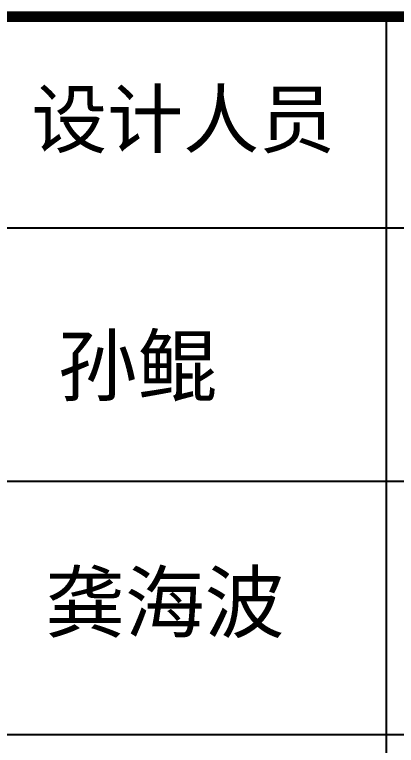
# Model space of a CAD drawing. Extents: x 69728788 to 150676229, y 15322671 to 43663798.
# Drawn here: x 75266220 to 75269827, y 20919926 to 20926819 of the extents above; entities that cross this region are included whole.
import ezdxf

# ---------------------------------------------------------------- set-up
doc = ezdxf.new("R2010")
doc.units = 0
doc.header["$LTSCALE"] = 1000
doc.header["$MEASUREMENT"] = 0
doc.layers.add('图框', color=253, linetype='CONTINUOUS')
doc.styles.add('STYLE-黑体', font='simhei.ttf')

msp = doc.modelspace()

# ---------------------------------------------------------------- linework, layer by layer
at = {"layer": '图框', "color": 0}
for p, q in [((75261765.8, 20924807.9), (75273784.3, 20924807.9)), ((75261765.8, 20924807.9), (75273784.3, 20924807.9)), ((75261765.8, 20922417.5), (75273784.3, 20922417.5)), ((75261765.8, 20920027.1), (75273784.3, 20920027.1))]:
    msp.add_line(p, q, dxfattribs=at)
at = {"layer": '图框', "color": 0, "const_width": 100}
msp.add_lwpolyline([(75261765.8, 20926799.9), (75273784.3, 20926799.9), (75273784.3, 20906481.5), (75261765.8, 20906481.5)], close=True, dxfattribs=at)
at = {"layer": '图框', "color": 0}
for points in [[(75269733.8, 20924807.9), (75269733.8, 20926799.9)], [(75269733.8, 20913254.3), (75269733.8, 20924807.9)]]:
    msp.add_lwpolyline(points, dxfattribs=at)

# ---------------------------------------------------------------- texts
at = {"layer": '图框', "color": 0, "style": 'STYLE-黑体'}
msp.add_text('设计人员', height=525.89, dxfattribs=at).set_placement((75266377.4, 20925569.6))
at = {"layer": '图框', "color": 4, "style": 'STYLE-黑体'}
for s, p in [('孙鲲', (75266627.4, 20923230.5)), ('龚海波', (75266509.3, 20920998.8))]:
    msp.add_text(s, height=552.18, dxfattribs=at).set_placement(p)

doc.saveas('drawing.dxf')
